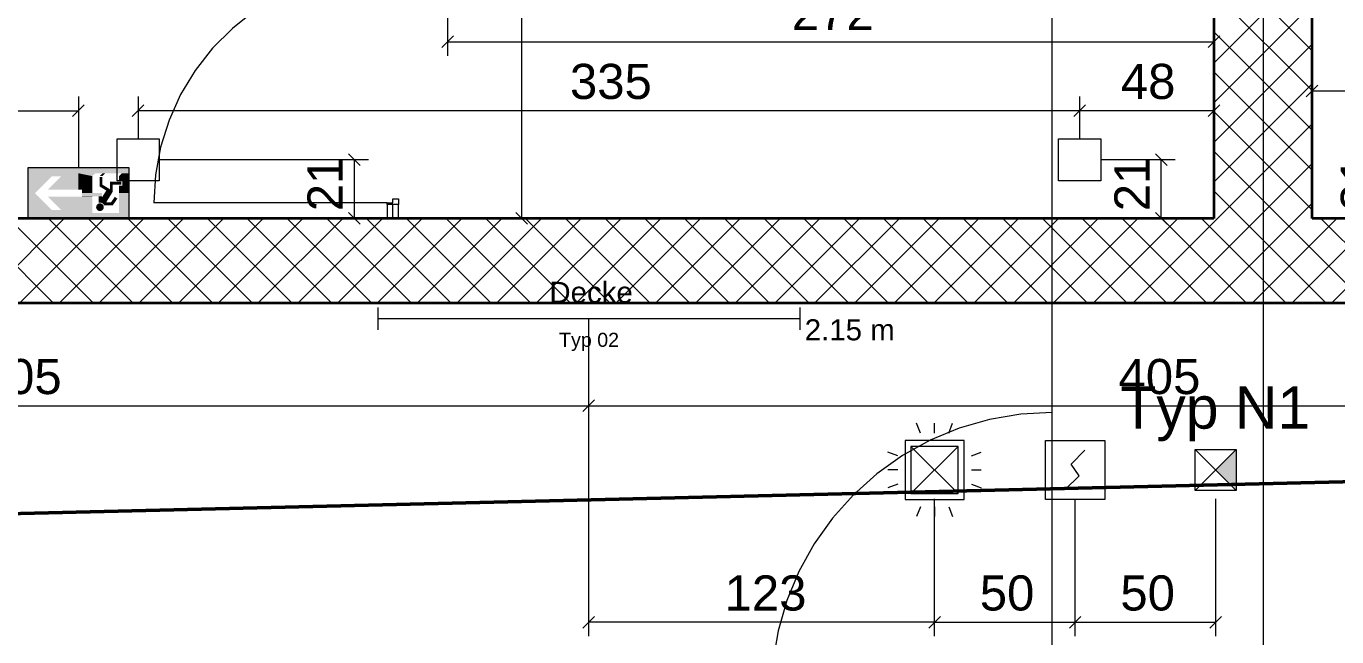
# Model space of a CAD drawing. Extents: x -1132 to 613, y -179 to 712.
# Drawn here: x -616.2 to -523, y 269.1 to 312.6 of the extents above; entities that cross this region are included whole.
import ezdxf
from ezdxf.lldxf.tags import DXFTag

# ---------------------------------------------------------------- set-up
doc = ezdxf.new("R2010")
doc.units = 0
doc.layers.get('0').update_dxf_attribs({"lineweight": 13})
for name, color, linetype, lineweight in [('A-DOOR-FRAM-MCUT', 7, 'Continuous', 9), ('A-DOOR-OPNG-OTLN', 7, 'Continuous', 9), ('A-WALL-____-MCUT', 7, 'Continuous', 35), ('A-WALL-____-PATT', 7, 'Continuous', 35), ('A-WALL-FNSH-MCUT', 7, 'Continuous', 35), ('S-GRID-____-OTLN', 7, 'Continuous', 5)]:
    doc.layers.add(name, color=color, linetype=linetype, lineweight=lineweight)
for name, color, linetype, lineweight, true_color in [('EL01_VVV_Mass', 7, 'Continuous', 13, 0xb2b200), ('EL01_WAN_Brandmeldeanlagen', 7, 'Continuous', 13, 0xff8000), ('EL01_WAN_HLKS', 5, 'Continuous', 13, 0x0000ff), ('EL01_WAN_Leuchten', 7, 'Continuous', 13, 0x0080ff), ('EL01_WAN_Leuchtentyp', 7, 'Continuous', 13, 0x0099ff), ('EL01_WAN_Licht', 7, 'Continuous', 13, 0x0080ff), ('EL01_WAN_Notbeleuchtungen', 7, 'Continuous', 13, 0x009900), ('EL01_WAN_Notbeleuchtungentyp', 7, 'Continuous', 13, 0x009900), ('X_Geometrie', 3, 'Continuous', 50, 0x00ff00)]:
    doc.layers.add(name, color=color, linetype=linetype, lineweight=lineweight, true_color=true_color)
doc.styles.get("Standard").update_dxf_attribs({"font": 'arial.ttf'})
tags = doc.linetypes.add('_Rasterlinie_', pattern=[0.375, 0.2, -0.05, 0.075, -0.05]).pattern_tags.tags
tags[10:11] = [DXFTag(74, 4), DXFTag(75, 0), DXFTag(340, '0'), DXFTag(46, 1.0), DXFTag(50, 0.0), DXFTag(44, 0.0), DXFTag(45, 0.0)]
tags[8:9] = [DXFTag(74, 4), DXFTag(75, 0), DXFTag(340, '0'), DXFTag(46, 1.0), DXFTag(50, 0.0), DXFTag(44, 0.0), DXFTag(45, 0.0)]
tags[6:7] = [DXFTag(74, 4), DXFTag(75, 0), DXFTag(340, '0'), DXFTag(46, 1.0), DXFTag(50, 0.0), DXFTag(44, 0.0), DXFTag(45, 0.0)]
tags[4:5] = [DXFTag(74, 4), DXFTag(75, 0), DXFTag(340, '0'), DXFTag(46, 1.0), DXFTag(50, 0.0), DXFTag(44, 0.0), DXFTag(45, 0.0)]

# ---------------------------------------------------------------- blocks, each defined once
blk = doc.blocks.new('Referenz-A0UNPDE96I', base_point=(-1115.886, -117.372))
at = {"layer": 'A-DOOR-FRAM-MCUT', "color": 0, "linetype": 'Continuous', "ltscale": 0.13}
for p, q in [((-590.115, 300.278), (-589.715, 300.278)), ((-590.115, 299.978), (-590.115, 300.278)), ((-589.715, 300.278), (-589.715, 299.878)), ((-590.515, 299.978), (-590.115, 299.978)), ((-590.515, 299.878), (-590.515, 299.978)), ((-589.715, 299.878), (-590.515, 299.878))]:
    blk.add_line(p, q, dxfattribs=at)
at = {"layer": 'A-DOOR-OPNG-OTLN', "color": 0, "linetype": 'Continuous', "ltscale": 0.13}
for p, q in [((-599.945, 313.64), (-601.522, 312.404)), ((-601.522, 312.404), (-602.94, 310.986)), ((-602.94, 310.986), (-604.176, 309.408)), ((-604.176, 309.408), (-605.213, 307.693)), ((-605.213, 307.693), (-606.036, 305.865)), ((-606.036, 305.865), (-606.632, 303.951)), ((-606.632, 303.951), (-606.994, 301.979)), ((-606.994, 301.979), (-607.115, 299.978)), ((-590.515, 299.978), (-607.115, 299.978)), ((-547.665, 284.577), (-549.82, 283.956)), ((-545.454, 284.953), (-547.665, 284.577)), ((-543.215, 285.078), (-545.454, 284.953)), ((-543.215, 265.078), (-543.215, 285.078)), ((-549.82, 283.956), (-551.892, 283.098)), ((-551.892, 283.098), (-553.855, 282.013)), ((-553.855, 282.013), (-555.684, 280.715)), ((-555.684, 280.715), (-557.357, 279.22)), ((-557.357, 279.22), (-558.851, 277.548)), ((-558.851, 277.548), (-560.149, 275.719)), ((-560.149, 275.719), (-561.234, 273.756)), ((-561.234, 273.756), (-562.092, 271.684)), ((-562.092, 271.684), (-562.713, 269.529)), ((-562.713, 269.529), (-563.089, 267.318))]:
    blk.add_line(p, q, dxfattribs=at)
at = {"layer": 'A-WALL-____-MCUT', "color": 0, "linetype": 'Continuous', "ltscale": 0.35}
for p, q in [((-531.715, 444.878), (-531.715, 298.878)), ((-524.715, 298.878), (-524.715, 402.578)), ((-531.715, 298.878), (-642.315, 298.878)), ((-439.415, 298.878), (-524.715, 298.878)), ((-648.315, 292.878), (-245.665, 292.878))]:
    blk.add_line(p, q, dxfattribs=at)
at = {"layer": 'A-WALL-____-MCUT', "color": 0, "linetype": 'Continuous', "lineweight": 9, "ltscale": 0.13}
blk.add_line((-590.115, 298.878), (-590.115, 299.878), dxfattribs=at)
at = {"layer": 'A-WALL-____-PATT', "color": 0, "linetype": 'Continuous', "lineweight": 9, "ltscale": 0.13}
for p, q in [((-524.715, 310.806), (-531.715, 317.806)), ((-531.715, 309.935), (-524.715, 316.935)), ((-524.715, 307.978), (-531.715, 314.978)), ((-531.715, 307.107), (-524.715, 314.107)), ((-524.715, 305.149), (-531.715, 312.149)), ((-531.715, 304.278), (-524.715, 311.278)), ((-524.715, 302.321), (-531.715, 309.321)), ((-531.715, 301.45), (-524.715, 308.45)), ((-524.715, 299.492), (-531.715, 306.492)), ((-531.458, 298.878), (-524.715, 305.621)), ((-526.929, 298.878), (-531.715, 303.664)), ((-528.629, 298.878), (-524.715, 302.793)), ((-529.758, 298.878), (-531.715, 300.835)), ((-525.801, 298.878), (-524.715, 299.965)), ((-614.267, 292.878), (-620.267, 298.878)), ((-619.482, 292.878), (-613.482, 298.878)), ((-611.439, 292.878), (-617.439, 298.878)), ((-616.654, 292.878), (-610.654, 298.878)), ((-608.61, 292.878), (-614.61, 298.878)), ((-613.825, 292.878), (-607.825, 298.878)), ((-605.782, 292.878), (-611.782, 298.878)), ((-610.997, 292.878), (-604.997, 298.878)), ((-602.953, 292.878), (-608.953, 298.878)), ((-608.169, 292.878), (-602.169, 298.878)), ((-600.125, 292.878), (-606.125, 298.878)), ((-605.34, 292.878), (-599.34, 298.878)), ((-597.297, 292.878), (-603.297, 298.878)), ((-602.512, 292.878), (-596.512, 298.878)), ((-594.468, 292.878), (-600.468, 298.878)), ((-599.683, 292.878), (-593.683, 298.878)), ((-591.64, 292.878), (-597.64, 298.878)), ((-596.855, 292.878), (-590.855, 298.878)), ((-588.811, 292.878), (-594.811, 298.878)), ((-594.026, 292.878), (-588.026, 298.878)), ((-585.983, 292.878), (-591.983, 298.878)), ((-591.198, 292.878), (-585.198, 298.878)), ((-583.154, 292.878), (-589.154, 298.878)), ((-588.37, 292.878), (-582.37, 298.878)), ((-580.326, 292.878), (-586.326, 298.878)), ((-585.541, 292.878), (-579.541, 298.878)), ((-577.498, 292.878), (-583.498, 298.878)), ((-582.713, 292.878), (-576.713, 298.878)), ((-574.669, 292.878), (-580.669, 298.878)), ((-579.884, 292.878), (-573.884, 298.878)), ((-571.841, 292.878), (-577.841, 298.878)), ((-577.056, 292.878), (-571.056, 298.878)), ((-569.012, 292.878), (-575.012, 298.878)), ((-574.227, 292.878), (-568.227, 298.878)), ((-566.184, 292.878), (-572.184, 298.878)), ((-571.399, 292.878), (-565.399, 298.878)), ((-563.356, 292.878), (-569.356, 298.878)), ((-568.571, 292.878), (-562.571, 298.878)), ((-560.527, 292.878), (-566.527, 298.878)), ((-565.742, 292.878), (-559.742, 298.878)), ((-557.699, 292.878), (-563.699, 298.878)), ((-562.914, 292.878), (-556.914, 298.878)), ((-554.87, 292.878), (-560.87, 298.878)), ((-560.085, 292.878), (-554.085, 298.878)), ((-552.042, 292.878), (-558.042, 298.878)), ((-557.257, 292.878), (-551.257, 298.878)), ((-549.213, 292.878), (-555.213, 298.878)), ((-554.428, 292.878), (-548.428, 298.878)), ((-546.385, 292.878), (-552.385, 298.878)), ((-551.6, 292.878), (-545.6, 298.878)), ((-543.557, 292.878), (-549.557, 298.878)), ((-548.772, 292.878), (-542.772, 298.878)), ((-540.728, 292.878), (-546.728, 298.878)), ((-545.943, 292.878), (-539.943, 298.878)), ((-537.9, 292.878), (-543.9, 298.878)), ((-543.115, 292.878), (-537.115, 298.878)), ((-535.071, 292.878), (-541.071, 298.878)), ((-540.286, 292.878), (-534.286, 298.878)), ((-532.243, 292.878), (-538.243, 298.878)), ((-537.458, 292.878), (-531.458, 298.878)), ((-529.414, 292.878), (-535.414, 298.878)), ((-534.629, 292.878), (-528.629, 298.878)), ((-526.586, 292.878), (-532.586, 298.878)), ((-531.801, 292.878), (-525.801, 298.878)), ((-523.758, 292.878), (-529.758, 298.878)), ((-528.973, 292.878), (-522.973, 298.878)), ((-520.929, 292.878), (-526.929, 298.878)), ((-526.144, 292.878), (-520.144, 298.878)), ((-518.101, 292.878), (-524.101, 298.878)), ((-523.316, 292.878), (-517.316, 298.878))]:
    blk.add_line(p, q, dxfattribs=at)
at = {"layer": 'A-WALL-FNSH-MCUT', "color": 0, "linetype": 'Continuous', "lineweight": 9, "ltscale": 0.13}
for p, q in [((-590.515, 299.878), (-590.515, 298.878)), ((-589.715, 299.878), (-590.515, 299.878)), ((-589.715, 298.878), (-589.715, 299.878))]:
    blk.add_line(p, q, dxfattribs=at)
at = {"layer": 'S-GRID-____-OTLN', "color": 0, "linetype": '_Rasterlinie_', "ltscale": 0.13}
for p, q in [((-528.215, 645.662), (-528.215, 244.87)), ((-543.215, -113.603), (-543.215, 631.478))]:
    blk.add_line(p, q, dxfattribs=at)
at = {"layer": 'X_Geometrie', "color": 0, "linetype": 'Continuous', "ltscale": 0.5}
blk.add_line((-1107.612, 266.122), (-130.744, 289.528), dxfattribs=at)
blk = doc.blocks.new('Bewegungsmelder UP-A0UNPDWN6I', base_point=(-554.901, 277.658))
at = {"color": 0, "lineweight": -2}
for p, q in [((-552.582, 283.595), (-552.854, 284.303)), ((-551.578, 283.595), (-551.578, 284.303)), ((-550.574, 283.595), (-550.302, 284.303)), ((-553.678, 283.081), (-553.678, 278.881)), ((-549.478, 283.081), (-553.678, 283.081)), ((-553.258, 282.661), (-553.258, 279.301)), ((-549.898, 282.661), (-553.258, 282.661)), ((-549.898, 279.301), (-553.258, 282.661)), ((-553.258, 279.301), (-549.898, 282.661)), ((-549.898, 279.301), (-549.898, 282.661)), ((-549.478, 278.881), (-549.478, 283.081)), ((-554.192, 281.984), (-554.9, 282.256)), ((-548.964, 281.984), (-548.256, 282.256)), ((-554.192, 280.981), (-554.9, 280.981)), ((-548.964, 280.981), (-548.256, 280.981)), ((-554.192, 279.977), (-554.9, 279.705)), ((-548.964, 279.977), (-548.256, 279.705)), ((-553.678, 278.881), (-549.478, 278.881)), ((-553.258, 279.301), (-549.898, 279.301)), ((-552.582, 278.366), (-552.854, 277.658)), ((-551.578, 278.366), (-551.578, 277.658)), ((-550.574, 278.366), (-550.302, 277.658))]:
    blk.add_line(p, q, dxfattribs=at)
blk = doc.blocks.new('RZL-Wand_ Rechts-A0UNPE096I', base_point=(-616.076, 298.878))
at = {"color": 0, "lineweight": -2}
for p, q in [((-608.876, 302.478), (-616.076, 302.478)), ((-616.076, 302.478), (-616.076, 298.878)), ((-608.876, 298.878), (-608.876, 302.478)), ((-616.076, 298.878), (-608.876, 298.878))]:
    blk.add_line(p, q, dxfattribs=at)
for points in [[(-616.076, 301.867), (-612.476, 301.867), (-616.076, 302.478)], [(-612.476, 301.867), (-616.076, 302.478), (-612.476, 302.478)], [(-612.476, 302.092), (-608.876, 302.092), (-612.476, 302.478)], [(-608.876, 302.092), (-612.476, 302.478), (-608.876, 302.478)], [(-612.476, 301.89), (-611.491, 301.89), (-612.476, 302.092)], [(-611.491, 301.89), (-612.476, 302.092), (-611.288, 302.092)], [(-610.973, 301.89), (-610.775, 301.89), (-610.771, 302.092)], [(-610.775, 301.89), (-610.771, 302.092), (-610.572, 302.092)], [(-609.598, 301.89), (-608.876, 301.89), (-609.396, 302.092)], [(-608.876, 301.89), (-609.396, 302.092), (-608.876, 302.092)], [(-616.076, 300.678), (-615.576, 300.678), (-616.076, 301.867)], [(-615.576, 300.678), (-616.076, 301.867), (-614.387, 301.867)], [(-614.657, 300.918), (-612.476, 300.918), (-613.708, 301.867)], [(-612.476, 300.918), (-613.708, 301.867), (-612.476, 301.867)], [(-612.476, 300.918), (-611.491, 300.918), (-612.476, 301.89)], [(-611.491, 300.918), (-612.476, 301.89), (-611.491, 301.89)], [(-610.973, 301.284), (-610.775, 301.284), (-610.973, 301.829)], [(-610.775, 301.284), (-610.973, 301.829), (-610.775, 301.829)], [(-610.973, 301.158), (-610.568, 301.158), (-610.973, 301.284)], [(-610.568, 301.158), (-610.973, 301.284), (-610.775, 301.284)], [(-610.651, 300.96), (-610.244, 300.96), (-610.973, 301.158)], [(-610.244, 300.96), (-610.973, 301.158), (-610.568, 301.158)], [(-610.244, 301.279), (-609.422, 301.279), (-610.244, 301.492)], [(-609.422, 301.279), (-610.244, 301.492), (-609.422, 301.492)], [(-610.244, 300.96), (-610.042, 300.96), (-610.244, 301.279)], [(-610.042, 300.96), (-610.244, 301.279), (-610.042, 301.279)], [(-609.598, 301.555), (-608.876, 301.555), (-609.598, 301.89)], [(-608.876, 301.555), (-609.598, 301.89), (-608.876, 301.89)], [(-609.598, 300.678), (-608.876, 300.678), (-609.598, 301.216)], [(-608.876, 300.678), (-609.598, 301.216), (-608.876, 301.216)], [(-609.359, 301.216), (-608.876, 301.216), (-609.359, 301.555)], [(-608.876, 301.216), (-609.359, 301.555), (-608.876, 301.555)], [(-616.076, 299.489), (-614.387, 299.489), (-616.076, 300.678)], [(-614.387, 299.489), (-616.076, 300.678), (-615.576, 300.678)], [(-613.708, 299.489), (-612.476, 299.489), (-614.657, 300.438)], [(-612.476, 299.489), (-614.657, 300.438), (-612.476, 300.438)], [(-612.476, 299.257), (-611.491, 299.257), (-612.476, 300.438)], [(-611.491, 299.257), (-612.476, 300.438), (-611.491, 300.438)], [(-612.236, 300.69), (-611.491, 300.69), (-612.236, 300.918)], [(-611.491, 300.69), (-612.236, 300.918), (-611.491, 300.918)], [(-612.236, 300.46), (-610.81, 300.46), (-612.236, 300.69)], [(-610.81, 300.46), (-612.236, 300.69), (-610.81, 300.69)], [(-612.236, 300.438), (-611.491, 300.438), (-612.236, 300.46)], [(-611.491, 300.438), (-612.236, 300.46), (-611.491, 300.46)], [(-611.037, 300.369), (-610.81, 300.369), (-611.037, 300.46)], [(-610.81, 300.369), (-611.037, 300.46), (-610.81, 300.46)], [(-611.037, 300.024), (-610.504, 300.024), (-611.037, 300.369)], [(-610.504, 300.024), (-611.037, 300.369), (-610.291, 300.369)], [(-610.81, 300.369), (-610.291, 300.369), (-610.557, 300.775)], [(-610.5, 300.867), (-610.042, 300.867), (-610.651, 300.96)], [(-610.042, 300.867), (-610.651, 300.96), (-610.042, 300.96)], [(-610.557, 300.775), (-610.042, 300.775), (-610.5, 300.867)], [(-610.291, 300.369), (-610.557, 300.775), (-610.042, 300.775)], [(-610.042, 300.775), (-610.5, 300.867), (-610.042, 300.867)], [(-610.163, 300.024), (-609.888, 300.024), (-609.979, 300.29)], [(-609.979, 300.29), (-609.704, 300.29), (-609.891, 300.418)], [(-609.888, 300.024), (-609.979, 300.29), (-609.704, 300.29)], [(-609.598, 299.257), (-608.876, 299.257), (-609.598, 300.678)], [(-608.876, 299.257), (-609.598, 300.678), (-608.876, 300.678)], [(-616.076, 298.878), (-612.476, 298.878), (-616.076, 299.489)], [(-612.476, 298.878), (-616.076, 299.489), (-612.476, 299.489)], [(-612.476, 298.878), (-608.876, 298.878), (-612.476, 299.257)], [(-608.876, 298.878), (-612.476, 299.257), (-608.876, 299.257)], [(-610.674, 299.679), (-611.22, 299.679), (-610.683, 299.75)], [(-611.22, 299.679), (-610.683, 299.75), (-611.211, 299.75)], [(-611.211, 299.609), (-610.674, 299.679), (-611.22, 299.679)], [(-610.683, 299.75), (-611.211, 299.75), (-610.71, 299.816)], [(-611.211, 299.75), (-610.71, 299.816), (-611.184, 299.816)], [(-610.683, 299.609), (-611.211, 299.609), (-610.674, 299.679)], [(-611.184, 299.543), (-610.683, 299.609), (-611.211, 299.609)], [(-610.71, 299.816), (-611.184, 299.816), (-610.754, 299.873)], [(-611.184, 299.816), (-610.754, 299.873), (-611.14, 299.873)], [(-610.71, 299.543), (-611.184, 299.543), (-610.683, 299.609)], [(-611.14, 299.486), (-610.71, 299.543), (-611.184, 299.543)], [(-610.754, 299.873), (-611.14, 299.873), (-610.81, 299.916)], [(-611.14, 299.873), (-610.81, 299.916), (-611.084, 299.916)], [(-610.754, 299.486), (-611.14, 299.486), (-610.71, 299.543)], [(-611.084, 299.443), (-610.754, 299.486), (-611.14, 299.486)], [(-610.81, 299.916), (-611.084, 299.916), (-610.876, 299.944)], [(-611.084, 299.916), (-610.876, 299.944), (-611.018, 299.944)], [(-610.81, 299.443), (-611.084, 299.443), (-610.754, 299.486)], [(-611.018, 299.415), (-610.81, 299.443), (-611.084, 299.443)], [(-611.037, 299.992), (-609.911, 299.992), (-611.037, 300.024)], [(-609.911, 299.992), (-611.037, 300.024), (-609.888, 300.024)], [(-610.84, 299.99), (-609.912, 299.99), (-611.037, 299.992)], [(-609.912, 299.99), (-611.037, 299.992), (-609.911, 299.992)], [(-610.876, 299.944), (-611.018, 299.944), (-610.947, 299.953)], [(-610.876, 299.415), (-611.018, 299.415), (-610.81, 299.443)], [(-610.947, 299.406), (-610.876, 299.415), (-611.018, 299.415)], [(-610.794, 299.972), (-609.924, 299.972), (-610.84, 299.99)], [(-609.924, 299.972), (-610.84, 299.99), (-609.912, 299.99)], [(-610.734, 299.933), (-609.951, 299.933), (-610.794, 299.972)], [(-609.951, 299.933), (-610.794, 299.972), (-609.924, 299.972)], [(-610.692, 299.885), (-609.985, 299.885), (-610.734, 299.933)], [(-609.985, 299.885), (-610.734, 299.933), (-609.951, 299.933)], [(-610.653, 299.812), (-610.035, 299.812), (-610.692, 299.885)], [(-610.035, 299.812), (-610.692, 299.885), (-609.985, 299.885)]]:
    blk.add_solid(points, dxfattribs=at)
blk = doc.blocks.new('Maß-A0UNPE2N6I', base_point=(-586.623, 298.878))
at = {"color": 0, "lineweight": -2}
for p, q in [((-586.21, 310.447), (-586.21, 330.423)), ((-531.713, 312.447), (-531.713, 298.878)), ((-585.796, 311.861), (-586.623, 311.033)), ((-586.21, 311.447), (-531.713, 311.447)), ((-531.299, 311.861), (-532.126, 311.033))]:
    blk.add_line(p, q, dxfattribs=at)
at = {"color": 0, "lineweight": -2, "insert": (-561.733, 314.78), "char_height": 2.5, "attachment_point": 1}
blk.add_mtext('{\\fArial;272}', dxfattribs=at)
blk = doc.blocks.new('Maß-A0UNPE6X6I', base_point=(-539.762, 298.465))
at = {"color": 0, "lineweight": -2}
for p, q in [((-534.454, 303.055), (-539.762, 303.055)), ((-535.041, 302.641), (-535.868, 303.468)), ((-535.454, 298.878), (-535.454, 303.055)), ((-535.041, 298.465), (-535.868, 299.292)), ((-536.454, 298.878), (-531.713, 298.878))]:
    blk.add_line(p, q, dxfattribs=at)
at = {"color": 0, "lineweight": -2, "insert": (-538.788, 299.393), "char_height": 2.5, "attachment_point": 1, "rotation": 90}
blk.add_mtext('{\\fArial;21}', dxfattribs=at)
blk = doc.blocks.new('Maß-A0UNPE776I', base_point=(-576.588, 284.547))
at = {"color": 0, "lineweight": -2}
for p, q in [((-576.174, 284.547), (-576.174, 291.746)), ((-495.174, 284.547), (-495.174, 291.746)), ((-575.761, 285.961), (-576.588, 285.133)), ((-576.174, 285.547), (-495.174, 285.547)), ((-494.761, 285.961), (-495.588, 285.133))]:
    blk.add_line(p, q, dxfattribs=at)
at = {"color": 0, "lineweight": -2, "insert": (-538.496, 288.88), "char_height": 2.5, "attachment_point": 1}
blk.add_mtext('{\\fArial;405}', dxfattribs=at)
blk = doc.blocks.new('Maß-A0UNPE7V6I', base_point=(-525.142, 304.555))
at = {"color": 0, "lineweight": -2}
for p, q in [((-524.728, 308.947), (-524.728, 306.127)), ((-514.783, 308.947), (-514.783, 304.555)), ((-525.142, 307.533), (-524.314, 308.361)), ((-514.783, 307.947), (-524.728, 307.947)), ((-515.196, 307.533), (-514.369, 308.361))]:
    blk.add_line(p, q, dxfattribs=at)
at = {"color": 0, "lineweight": -2, "insert": (-521.541, 311.28), "char_height": 2.5, "attachment_point": 1}
blk.add_mtext('{\\fArial;50}', dxfattribs=at)
blk = doc.blocks.new('Notleuchte eckig-A0UNPEHL6I', base_point=(-533.04, 279.52))
at = {"color": 0, "lineweight": -2}
for p, q in [((-533.04, 282.439), (-530.121, 279.52)), ((-533.04, 279.52), (-530.121, 282.439)), ((-533.04, 279.52), (-533.04, 282.439)), ((-533.04, 282.439), (-530.121, 282.439)), ((-530.121, 282.439), (-530.121, 279.52)), ((-530.121, 279.52), (-533.04, 279.52))]:
    blk.add_line(p, q, dxfattribs=at)
for points in [[(-530.121, 280.979), (-531.581, 280.979), (-530.121, 282.439)], [(-530.121, 279.52), (-530.121, 280.979), (-531.581, 280.979)]]:
    blk.add_solid(points, dxfattribs=at)
blk = doc.blocks.new('Bemerkung 1-A0UNPEHN6I', base_point=(-538.364, 283.921))
at = {"color": 0, "lineweight": -2, "insert": (-538.364, 286.921), "char_height": 3, "attachment_point": 1}
blk.add_mtext('{\\fArial;Typ N1}', dxfattribs=at)
blk = doc.blocks.new('Maß-A0UNPEHV6I', base_point=(-657.588, 284.547))
at = {"color": 0, "lineweight": -2}
for p, q in [((-657.174, 284.547), (-657.174, 291.746)), ((-576.174, 284.547), (-576.174, 291.746)), ((-656.761, 285.961), (-657.588, 285.133)), ((-657.174, 285.547), (-576.174, 285.547)), ((-575.761, 285.961), (-576.588, 285.133))]:
    blk.add_line(p, q, dxfattribs=at)
at = {"color": 0, "lineweight": -2, "insert": (-619.496, 288.88), "char_height": 2.5, "attachment_point": 1}
blk.add_mtext('{\\fArial;405}', dxfattribs=at)
blk = doc.blocks.new('Deckendose UP-A0UNPERN6I', base_point=(-542.762, 301.555))
at = {"color": 0, "lineweight": -2}
for p, q in [((-542.762, 304.555), (-539.762, 304.555)), ((-542.762, 301.555), (-542.762, 304.555)), ((-539.762, 304.555), (-539.762, 301.555)), ((-539.762, 301.555), (-542.762, 301.555))]:
    blk.add_line(p, q, dxfattribs=at)
blk = doc.blocks.new('LED-Langfeldleuchte 37W-A0UNPEWB6I', base_point=(-591.174, 290.946))
at = {"color": 0, "lineweight": -2}
for p, q in [((-591.174, 292.546), (-591.174, 290.946)), ((-561.174, 292.546), (-561.174, 290.946)), ((-561.174, 291.746), (-591.174, 291.746))]:
    blk.add_line(p, q, dxfattribs=at)
blk = doc.blocks.new('Absolute Höhe-A0UNPEWD6I', base_point=(-560.817, 290.203))
at = {"color": 0, "lineweight": -2, "insert": (-560.817, 291.703), "char_height": 1.5, "attachment_point": 1}
blk.add_mtext('{\\fArial;2.15 m}', dxfattribs=at)
blk = doc.blocks.new('Absolute Höhe-A0UNPEWF6I', base_point=(-578.982, 292.87))
at = {"color": 0, "lineweight": -2, "insert": (-578.982, 294.37), "char_height": 1.5, "attachment_point": 1}
blk.add_mtext('{\\fArial;Decke}', dxfattribs=at)
blk = doc.blocks.new('Bemerkung 1-A0UNPEWH6I', base_point=(-578.292, 289.742))
at = {"color": 0, "lineweight": -2, "insert": (-578.292, 290.742), "char_height": 1, "attachment_point": 1}
blk.add_mtext('{\\fArial;Typ 02}', dxfattribs=at)
blk = doc.blocks.new('Maß-A0UNPEXF6I', base_point=(-524.713, 298.465))
at = {"color": 0, "lineweight": -2}
for p, q in [((-520.354, 303.055), (-516.283, 303.055)), ((-518.941, 302.641), (-519.768, 303.468)), ((-519.354, 298.878), (-519.354, 303.055)), ((-518.941, 298.465), (-519.768, 299.292)), ((-518.354, 298.878), (-524.713, 298.878))]:
    blk.add_line(p, q, dxfattribs=at)
at = {"color": 0, "lineweight": -2, "insert": (-522.688, 299.393), "char_height": 2.5, "attachment_point": 1, "rotation": 90}
blk.add_mtext('{\\fArial;21}', dxfattribs=at)
blk = doc.blocks.new('Maß-A0UNPEZR6I', base_point=(-541.993, 269.147))
at = {"color": 0, "lineweight": -2}
for p, q in [((-541.579, 269.147), (-541.579, 278.919)), ((-531.579, 269.147), (-531.579, 278.919)), ((-541.165, 270.561), (-541.993, 269.733)), ((-531.165, 270.561), (-531.993, 269.733)), ((-541.579, 270.147), (-531.579, 270.147))]:
    blk.add_line(p, q, dxfattribs=at)
at = {"color": 0, "lineweight": -2, "insert": (-538.365, 273.48), "char_height": 2.5, "attachment_point": 1}
blk.add_mtext('{\\fArial;50}', dxfattribs=at)
blk = doc.blocks.new('Maß-A0UNPF3H6I', base_point=(-606.734, 298.465))
at = {"color": 0, "lineweight": -2}
for p, q in [((-591.854, 303.055), (-606.734, 303.055)), ((-593.268, 303.468), (-592.441, 302.641)), ((-592.854, 303.055), (-592.854, 298.878)), ((-593.268, 299.292), (-592.441, 298.465)), ((-593.854, 298.878), (-531.713, 298.878))]:
    blk.add_line(p, q, dxfattribs=at)
at = {"color": 0, "lineweight": -2, "insert": (-596.188, 299.393), "char_height": 2.5, "attachment_point": 1, "rotation": 90}
blk.add_mtext('{\\fArial;21}', dxfattribs=at)
blk = doc.blocks.new('Maß-A0UNPF4J6I', base_point=(-608.648, 304.555))
at = {"color": 0, "lineweight": -2}
for p, q in [((-608.648, 306.133), (-607.821, 306.961)), ((-608.234, 307.547), (-608.234, 304.555)), ((-541.676, 306.133), (-540.849, 306.961)), ((-541.262, 307.547), (-541.262, 304.555)), ((-541.262, 306.547), (-608.234, 306.547))]:
    blk.add_line(p, q, dxfattribs=at)
at = {"color": 0, "lineweight": -2, "insert": (-577.517, 309.88), "char_height": 2.5, "attachment_point": 1}
blk.add_mtext('{\\fArial;335}', dxfattribs=at)
blk = doc.blocks.new('Maß-A0UNPF996I', base_point=(-541.676, 298.878))
at = {"color": 0, "lineweight": -2}
for p, q in [((-541.676, 306.133), (-540.849, 306.961)), ((-541.262, 307.547), (-541.262, 304.555)), ((-532.126, 306.133), (-531.299, 306.961)), ((-531.713, 307.547), (-531.713, 298.878)), ((-531.713, 306.547), (-541.262, 306.547))]:
    blk.add_line(p, q, dxfattribs=at)
at = {"color": 0, "lineweight": -2, "insert": (-538.331, 309.88), "char_height": 2.5, "attachment_point": 1}
blk.add_mtext('{\\fArial;48}', dxfattribs=at)
blk = doc.blocks.new('Maß-A0UNPFFZ6I', base_point=(-576.588, 269.147))
at = {"color": 0, "lineweight": -2}
for p, q in [((-576.174, 269.147), (-576.174, 291.746)), ((-551.578, 269.147), (-551.578, 277.658)), ((-576.588, 269.733), (-575.761, 270.561)), ((-551.992, 269.733), (-551.164, 270.561)), ((-551.578, 270.147), (-576.174, 270.147))]:
    blk.add_line(p, q, dxfattribs=at)
at = {"color": 0, "lineweight": -2, "insert": (-566.518, 273.48), "char_height": 2.5, "attachment_point": 1}
blk.add_mtext('{\\fArial;123}', dxfattribs=at)
blk = doc.blocks.new('Maß-A0UNPFSD6I', base_point=(-642.728, 298.878))
at = {"color": 0, "lineweight": -2}
for p, q in [((-641.901, 306.961), (-642.728, 306.133)), ((-642.315, 307.547), (-642.315, 298.878)), ((-612.062, 306.961), (-612.89, 306.133)), ((-612.476, 307.547), (-612.476, 302.478)), ((-642.315, 306.547), (-612.476, 306.547))]:
    blk.add_line(p, q, dxfattribs=at)
at = {"color": 0, "lineweight": -2, "insert": (-630.037, 309.88), "char_height": 2.5, "attachment_point": 1}
blk.add_mtext('{\\fArial;149}', dxfattribs=at)
blk = doc.blocks.new('Deckendose UP-A0UNPFUL6I', base_point=(-609.734, 301.555))
at = {"color": 0, "lineweight": -2}
for p, q in [((-609.734, 304.555), (-606.734, 304.555)), ((-609.734, 301.555), (-609.734, 304.555)), ((-606.734, 304.555), (-606.734, 301.555)), ((-606.734, 301.555), (-609.734, 301.555))]:
    blk.add_line(p, q, dxfattribs=at)
blk = doc.blocks.new('Maß-A0UNPFXV6I', base_point=(-551.992, 269.147))
at = {"color": 0, "lineweight": -2}
for p, q in [((-551.578, 269.147), (-551.578, 278.919)), ((-541.579, 269.147), (-541.579, 278.919)), ((-551.164, 270.561), (-551.992, 269.733)), ((-541.165, 270.561), (-541.993, 269.733)), ((-551.578, 270.147), (-541.579, 270.147))]:
    blk.add_line(p, q, dxfattribs=at)
at = {"color": 0, "lineweight": -2, "insert": (-548.365, 273.48), "char_height": 2.5, "attachment_point": 1}
blk.add_mtext('{\\fArial;50}', dxfattribs=at)
blk = doc.blocks.new('Maß-A0UNPG1R6I', base_point=(-587.015, 298.465))
at = {"color": 0, "lineweight": -2}
for p, q in [((-579.954, 345.423), (-586.21, 345.423)), ((-580.541, 345.009), (-581.368, 345.836)), ((-580.954, 345.423), (-580.954, 298.878)), ((-580.541, 298.465), (-581.368, 299.292)), ((-579.954, 298.878), (-587.015, 298.878))]:
    blk.add_line(p, q, dxfattribs=at)
at = {"color": 0, "lineweight": -2, "insert": (-584.288, 319.366), "char_height": 2.5, "attachment_point": 1, "rotation": 90}
blk.add_mtext('{\\fArial;233}', dxfattribs=at)
blk = doc.blocks.new('Brandmelder-A0UNPG1T6I', base_point=(-543.679, 278.881))
at = {"color": 0, "lineweight": -2}
for p, q in [((-543.679, 283.081), (-539.479, 283.081)), ((-543.679, 278.881), (-543.679, 283.081)), ((-539.479, 283.081), (-539.479, 278.881)), ((-541.859, 281.401), (-540.879, 282.381)), ((-541.299, 280.561), (-541.859, 281.401)), ((-542.279, 279.581), (-541.299, 280.561)), ((-539.479, 278.881), (-543.679, 278.881))]:
    blk.add_line(p, q, dxfattribs=at)

msp = doc.modelspace()

# ---------------------------------------------------------------- block references
at = {"color": 9, "lineweight": 25, "ltscale": 0.25, "true_color": 0xc0c0c0}
msp.add_blockref('Referenz-A0UNPDE96I', (-1115.886, -117.372), dxfattribs=at)
at = {"layer": 'EL01_VVV_Mass', "linetype": 'Continuous', "ltscale": 0.13}
for name, p in [('Maß-A0UNPG1R6I', (-587.015, 298.465)), ('Maß-A0UNPE2N6I', (-586.623, 298.878)), ('Maß-A0UNPE7V6I', (-525.142, 304.555)), ('Maß-A0UNPFSD6I', (-642.728, 298.878)), ('Maß-A0UNPF4J6I', (-608.648, 304.555)), ('Maß-A0UNPF996I', (-541.676, 298.878)), ('Maß-A0UNPF3H6I', (-606.734, 298.465)), ('Maß-A0UNPE6X6I', (-539.762, 298.465)), ('Maß-A0UNPEXF6I', (-524.713, 298.465)), ('Maß-A0UNPEHV6I', (-657.588, 284.547)), ('Maß-A0UNPE776I', (-576.588, 284.547)), ('Maß-A0UNPFFZ6I', (-576.588, 269.147)), ('Maß-A0UNPFXV6I', (-551.992, 269.147)), ('Maß-A0UNPEZR6I', (-541.993, 269.147))]:
    msp.add_blockref(name, p, dxfattribs=at)
at = {"layer": 'EL01_WAN_Brandmeldeanlagen', "linetype": 'Continuous', "ltscale": 0.13}
msp.add_blockref('Brandmelder-A0UNPG1T6I', (-543.679, 278.881), dxfattribs=at)
at = {"layer": 'EL01_WAN_HLKS', "linetype": 'Continuous', "ltscale": 0.13}
for name, p in [('Deckendose UP-A0UNPFUL6I', (-609.734, 301.555)), ('Deckendose UP-A0UNPERN6I', (-542.762, 301.555))]:
    msp.add_blockref(name, p, dxfattribs=at)
at = {"layer": 'EL01_WAN_Leuchten', "ltscale": 0.13}
for name, p in [('Absolute Höhe-A0UNPEWF6I', (-578.982, 292.87)), ('LED-Langfeldleuchte 37W-A0UNPEWB6I', (-591.174, 290.946)), ('Absolute Höhe-A0UNPEWD6I', (-560.817, 290.203))]:
    msp.add_blockref(name, p, dxfattribs=at)
at = {"layer": 'EL01_WAN_Leuchtentyp', "ltscale": 0.13}
msp.add_blockref('Bemerkung 1-A0UNPEWH6I', (-578.292, 289.742), dxfattribs=at)
at = {"layer": 'EL01_WAN_Licht', "linetype": 'Continuous', "ltscale": 0.13}
msp.add_blockref('Bewegungsmelder UP-A0UNPDWN6I', (-554.901, 277.658), dxfattribs=at)
at = {"layer": 'EL01_WAN_Notbeleuchtungen', "linetype": 'Continuous', "ltscale": 0.13}
for name, p in [('RZL-Wand_ Rechts-A0UNPE096I', (-616.076, 298.878)), ('Notleuchte eckig-A0UNPEHL6I', (-533.04, 279.52))]:
    msp.add_blockref(name, p, dxfattribs=at)
at = {"layer": 'EL01_WAN_Notbeleuchtungentyp', "linetype": 'Continuous', "ltscale": 0.13}
msp.add_blockref('Bemerkung 1-A0UNPEHN6I', (-538.364, 283.921), dxfattribs=at)

doc.saveas('drawing.dxf')
